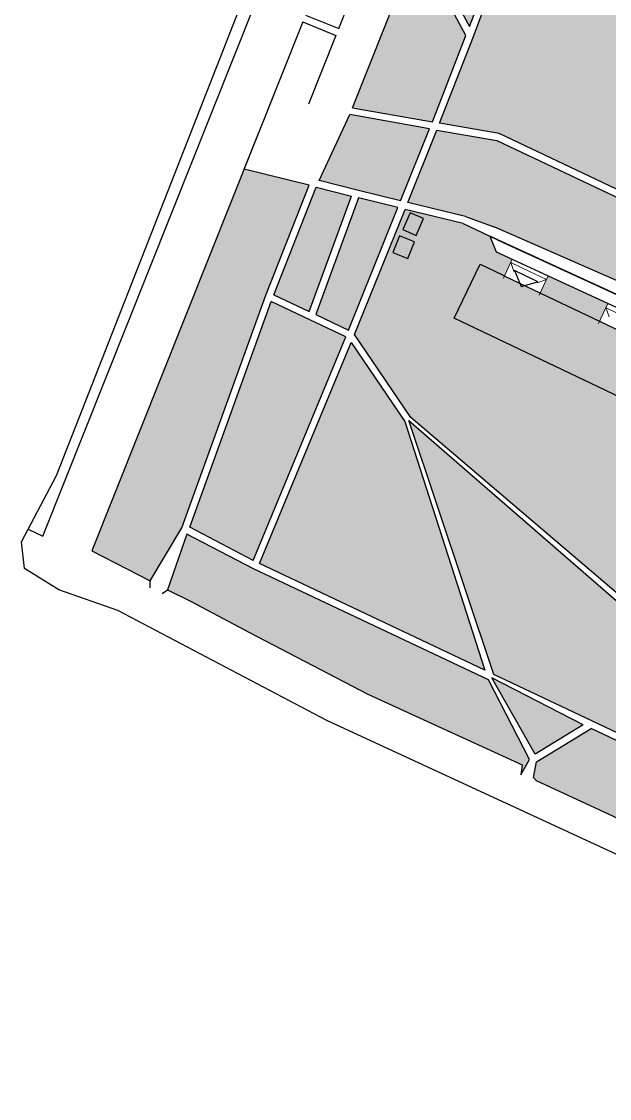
# Model space of a CAD drawing. Extents: x 1000 to 4000, y -4000 to -1000.
# Drawn here: x 1764.5 to 1885.4, y -2832.5 to -2611.1 of the extents above; entities that cross this region are included whole.
import ezdxf

# ---------------------------------------------------------------- set-up
doc = ezdxf.new("R2010")
doc.units = 0
doc.header["$MEASUREMENT"] = 0
for name, color, linetype in [('DOR_DOROZHKA', 40, 'CONTINUOUS'), ('DOR_LESTNICA', 6, 'CONTINUOUS'), ('DOR_PEREHOD', 9, 'CONTINUOUS'), ('GRANICA_UCHASTKA', 7, 'CONTINUOUS'), ('PROEZDY', 253, 'CONTINUOUS'), ('ULICY_PROEZZH_CHAST', 252, 'CONTINUOUS'), ('ZDANIYA', 250, 'CONTINUOUS'), ('ZDANIYA_OSM_DOP', 250, 'CONTINUOUS'), ('ZDANIYA_OSM_DOP_ZALIVKA', 252, 'CONTINUOUS'), ('ZDANIYA_ZALIVKA', 251, 'CONTINUOUS')]:
    doc.layers.add(name, color=color, linetype=linetype)
doc.layers.add('GREEN_AREAS', color=7, linetype='CONTINUOUS', true_color=0x91ce82)
doc.layers.add('подъезды', color=6, linetype='CONTINUOUS', lineweight=40)

msp = doc.modelspace()

# ---------------------------------------------------------------- hatches: boundary and pattern name
at = {"layer": 'GREEN_AREAS'}
h = msp.add_hatch(color=256, dxfattribs=at)
h.dxf.hatch_style = 1
h.paths.add_polyline_path([(1957.41, -2496.79), (1967.35, -2501.56), (1963.2, -2510.2), (1962.98, -2510.66), (1971.37, -2514.92), (1978.83, -2499.16), (1960.98, -2490.72), (1949.03, -2485.07), (1944.28, -2482.82), (1898.31, -2509.26), (1886.19, -2542.53), (1876.48, -2563.06), (1857.44, -2614.2), (1850.5, -2632.01), (1862.74, -2634.13), (1905.43, -2654.32), (1911.24, -2642.04), (1901.98, -2637.59), (1899.73, -2642.29), (1889.79, -2637.52)])
h = msp.add_hatch(color=256, dxfattribs=at)
h.dxf.hatch_style = 1
h.paths.add_polyline_path([(1875.65, -2562.95), (1852.15, -2579.53), (1850.98, -2582.41), (1846.56, -2593.56), (1856.61, -2612.12)])
h = msp.add_hatch(color=256, dxfattribs=at)
h.dxf.hatch_style = 1
h.paths.add_polyline_path([(1855.91, -2613.98), (1845.84, -2595.38), (1832.59, -2628.82), (1849, -2631.75)])
h = msp.add_hatch(color=256, dxfattribs=at)
h.dxf.hatch_style = 1
h.paths.add_polyline_path([(1848.43, -2633.17), (1831.99, -2630.24), (1825.68, -2643.78), (1833.53, -2645.74), (1842.47, -2647.95)])
h = msp.add_hatch(color=256, dxfattribs=at)
h.dxf.hatch_style = 1
h.paths.add_polyline_path([(1862.28, -2635.57), (1849.94, -2633.44), (1843.94, -2648.32), (1855.83, -2651.2), (1861.87, -2653.37), (1936.52, -2686.05), (1941.16, -2672.87), (1939.85, -2672.25), (1939.35, -2673.45), (1928.84, -2669.24), (1929.62, -2667.41), (1919.19, -2662.48), (1905.46, -2655.99)])
h = msp.add_hatch(color=256, dxfattribs=at)
h.dxf.hatch_style = 1
h.paths.add_polyline_path([(1814.74, -2667.37), (1823.64, -2644.74), (1810.27, -2641.44), (1778.92, -2719.91), (1790.91, -2726.12), (1797.46, -2715.17)])
h = msp.add_hatch(color=256, dxfattribs=at)
h.dxf.hatch_style = 1
h.paths.add_polyline_path([(1832.36, -2646.99), (1825.08, -2645.18), (1816.39, -2667.26), (1823.68, -2670.7)])
h = msp.add_hatch(color=256, dxfattribs=at)
h.dxf.hatch_style = 1
h.paths.add_polyline_path([(1841.9, -2649.36), (1833.82, -2647.35), (1825.04, -2671.35), (1831.76, -2674.53)])
h = msp.add_hatch(color=256, dxfattribs=at)
h.dxf.hatch_style = 1
h.paths.add_polyline_path([(1853.51, -2672.11), (1858.81, -2660.99), (1863.42, -2663.18), (1863.82, -2663.37), (1865.39, -2659.97), (1862.15, -2658.48), (1860.8, -2655.21), (1855.32, -2652.62), (1843.38, -2649.72), (1833, -2675.45), (1844.6, -2692.48), (1911.03, -2749.15), (1923.19, -2741.48), (1941.31, -2704.47), (1943.6, -2696.03), (1934.11, -2691.66), (1932.07, -2695.87), (1932.16, -2695.92), (1942.09, -2700.65), (1936.79, -2711.77)])
h.paths.add_polyline_path([(1843.93, -2659.82), (1840.86, -2658.59), (1842.23, -2655.17), (1845.3, -2656.4)], flags=16)
h.paths.add_polyline_path([(1845.67, -2655.06), (1842.92, -2653.89), (1844.41, -2650.41), (1847.15, -2651.57)], flags=16)
h = msp.add_hatch(color=256, dxfattribs=at)
h.dxf.hatch_style = 1
h.paths.add_polyline_path([(1872.85, -2663.41), (1871.17, -2666.88), (1871.27, -2666.92), (1883.41, -2672.7), (1885.13, -2669.07)], flags=17)
h = msp.add_hatch(color=256, dxfattribs=at)
h.dxf.hatch_style = 1
h.paths.add_polyline_path([(1831.19, -2675.92), (1823.78, -2672.41), (1815.86, -2668.66), (1799.09, -2715.09), (1812.11, -2721.89)])
h = msp.add_hatch(color=256, dxfattribs=at)
h.dxf.hatch_style = 1
h.paths.add_polyline_path([(1843.35, -2693.32), (1832.32, -2677.11), (1813.46, -2722.56), (1859.83, -2744.45)])
h = msp.add_hatch(color=256, dxfattribs=at)
h.dxf.hatch_style = 1
h.paths.add_polyline_path([(1844.15, -2693.15), (1861.68, -2745.33), (1881.96, -2754.92), (1909.95, -2768.16), (1910.21, -2750.42)])
h = msp.add_hatch(color=256, dxfattribs=at)
h.dxf.hatch_style = 1
h.paths.add_polyline_path([(1812.16, -2723.6), (1798.5, -2716.48), (1794.48, -2727.93), (1799.34, -2730.34), (1811.34, -2736.73), (1835.69, -2749.38), (1867.51, -2763.91), (1867.22, -2765.97), (1869.02, -2762.84), (1860.52, -2746.44)])
h = msp.add_hatch(color=256, dxfattribs=at)
h.dxf.hatch_style = 1
h.paths.add_polyline_path([(1861.24, -2746.03), (1870.13, -2761.73), (1880.06, -2755.68)], flags=17)
h = msp.add_hatch(color=256, dxfattribs=at)
h.dxf.hatch_style = 1
h.paths.add_polyline_path([(1910.36, -2770.02), (1881.69, -2756.45), (1870.45, -2763.29), (1869.84, -2766.54), (1870.39, -2767.16), (1886.21, -2774.46), (1918.16, -2789.53), (1924.28, -2776.6)])

# ---------------------------------------------------------------- linework, layer by layer
at = {"layer": 'DOR_DOROZHKA', "linetype": 'Continuous', "lineweight": 0}
for p, q in [((1863.61, -2663.84), (1865.39, -2659.97)), ((1865.13, -2660.61), (1865.8, -2662.49)), ((1865.13, -2660.61), (1868.97, -2662.46)), ((1868.97, -2662.46), (1872.49, -2664.16)), ((1872.85, -2663.41), (1870.95, -2667.33)), ((1872.49, -2664.16), (1870.6, -2664.82)), ((1883.2, -2673.16), (1885.13, -2669.07)), ((1884.73, -2669.92), (1885.4, -2671.81)), ((1884.73, -2669.92), (1885.18, -2670.14)), ((1885.18, -2670.14), (1888.49, -2671.74))]:
    msp.add_line(p, q, dxfattribs=at)
at = {"layer": 'DOR_DOROZHKA'}
for points in [[(1978.83, -2499.16), (1935.04, -2591.73), (1905.43, -2654.32), (1862.74, -2634.13), (1850.5, -2632.01), (1857.44, -2614.2), (1876.48, -2563.06), (1886.19, -2542.53), (1898.31, -2509.26), (1944.28, -2482.82)], [(1846.56, -2593.56), (1856.61, -2612.12), (1875.65, -2562.95), (1852.15, -2579.53)], [(1832.59, -2628.82), (1849, -2631.75), (1855.91, -2613.98), (1845.84, -2595.38)], [(1832.59, -2628.82), (1845.84, -2595.38)], [(1822.92, -2609.79), (1829.72, -2612.55)], [(1822.36, -2611.18), (1829.17, -2613.95)], [(1790.91, -2726.12), (1797.46, -2715.17), (1814.74, -2667.37), (1823.64, -2644.74), (1810.27, -2641.44), (1816.36, -2626.21)], [(1842.47, -2647.95), (1833.53, -2645.74), (1825.68, -2643.78), (1831.99, -2630.24)], [(1842.47, -2647.95), (1848.43, -2633.17), (1831.99, -2630.24)], [(1843.94, -2648.32), (1849.94, -2633.44), (1862.28, -2635.57), (1905.46, -2655.99), (1919.19, -2662.48), (1929.61, -2667.41), (1941.16, -2672.87), (1936.52, -2686.05)], [(1816.39, -2667.26), (1825.08, -2645.18), (1832.36, -2646.99)], [(1816.39, -2667.26), (1823.68, -2670.7), (1832.36, -2646.99)], [(1833.82, -2647.35), (1825.04, -2671.35), (1831.76, -2674.53), (1841.9, -2649.36)], [(1841.9, -2649.36), (1833.82, -2647.35)], [(1855.83, -2651.2), (1843.94, -2648.32)], [(1943.6, -2696.03), (1941.31, -2704.47), (1923.19, -2741.48), (1911.03, -2749.15), (1844.6, -2692.48), (1833, -2675.45), (1843.38, -2649.72)], [(1855.32, -2652.62), (1843.38, -2649.72)], [(1860.8, -2655.21), (1863.6, -2656.53), (1954.34, -2698.11)], [(1860.8, -2655.21), (1862.15, -2658.48), (1943.6, -2696.03)], [(1812.11, -2721.89), (1799.09, -2715.09), (1815.86, -2668.66)], [(1812.11, -2721.89), (1831.19, -2675.92), (1823.78, -2672.41), (1815.86, -2668.66)], [(1813.46, -2722.56), (1832.32, -2677.11), (1843.35, -2693.32), (1859.83, -2744.45)], [(1861.68, -2745.33), (1844.15, -2693.15), (1910.21, -2750.42), (1909.95, -2768.16)], [(1860.52, -2746.44), (1812.16, -2723.6), (1798.5, -2716.48), (1794.48, -2727.93)], [(1859.83, -2744.45), (1813.46, -2722.56)], [(1909.95, -2768.16), (1881.96, -2754.92), (1861.68, -2745.33)], [(1867.22, -2765.97), (1869.02, -2762.84), (1860.52, -2746.44)], [(1880.06, -2755.68), (1870.13, -2761.73), (1861.24, -2746.03)], [(1880.06, -2755.68), (1861.24, -2746.03)], [(1869.84, -2766.54), (1870.45, -2763.29), (1881.69, -2756.45)], [(1924.28, -2776.6), (1910.36, -2770.02), (1881.69, -2756.45)]]:
    msp.add_lwpolyline(points, dxfattribs=at)
at = {"layer": 'DOR_LESTNICA'}
for points in [[(1829.72, -2612.55), (1836.08, -2596.64)], [(1829.17, -2613.95), (1823.53, -2628.09)], [(1855.32, -2652.62), (1860.8, -2655.21)], [(1855.83, -2651.2), (1861.87, -2653.37)]]:
    msp.add_lwpolyline(points, dxfattribs=at)
at = {"layer": 'DOR_PEREHOD'}
for points in [[(1790.93, -2727.54), (1790.91, -2726.12)], [(1793.41, -2728.71), (1794.48, -2727.93)], [(1867.51, -2763.91), (1867.22, -2765.97)], [(1870.39, -2767.16), (1869.84, -2766.54)]]:
    msp.add_lwpolyline(points, dxfattribs=at)
at = {"layer": 'GRANICA_UCHASTKA'}
msp.add_lwpolyline([(2312.77, -2983.8), (1995.98, -2833.83), (1971.24, -2822.84), (1926.76, -2800.75), (1827.25, -2754.81), (1784.26, -2732.19), (1772.16, -2727.94), (1765.07, -2723.59), (1764.45, -2718.1), (1771.67, -2704.44), (1818.69, -2584.4), (1873.9, -2449.18), (1905.43, -2377.99)], dxfattribs=at)
at = {"layer": 'PROEZDY'}
for points in [[(1936.52, -2686.05), (1861.87, -2653.37)], [(1954.34, -2698.11), (1860.8, -2655.21)]]:
    msp.add_lwpolyline(points, dxfattribs=at)
at = {"layer": 'ULICY_PROEZZH_CHAST'}
for points in [[(1765.85, -2715.46), (1768.83, -2716.88), (1812.63, -2607.24)], [(1822.36, -2611.18), (1778.92, -2719.91), (1790.91, -2726.12)], [(1794.48, -2727.93), (1799.34, -2730.34), (1811.34, -2736.73), (1835.69, -2749.38), (1867.51, -2763.91)], [(1870.39, -2767.16), (1886.21, -2774.46), (1918.16, -2789.53)]]:
    msp.add_lwpolyline(points, dxfattribs=at)
at = {"layer": 'ZDANIYA'}
msp.add_lwpolyline([(1853.51, -2672.11), (1858.81, -2660.99), (1863.42, -2663.18), (1863.92, -2663.43), (1871.27, -2666.92), (1883.52, -2672.75), (1890.86, -2676.25), (1904.18, -2682.59), (1911.53, -2686.09), (1924.82, -2692.42), (1932.16, -2695.92), (1942.09, -2700.65), (1936.79, -2711.77)], close=True, dxfattribs=at)
at = {"layer": 'ZDANIYA_OSM_DOP'}
for points in [[(1842.92, -2653.89), (1845.67, -2655.06), (1847.15, -2651.57), (1844.41, -2650.41)], [(1840.86, -2658.59), (1843.93, -2659.82), (1845.3, -2656.4), (1842.23, -2655.17)]]:
    msp.add_lwpolyline(points, close=True, dxfattribs=at)
at = {"layer": 'ZDANIYA_OSM_DOP_ZALIVKA'}
for points in [[(1843.91, -2651.57), (1847.15, -2651.57), (1844.41, -2650.41)], [(1842.92, -2653.89), (1846.17, -2653.89), (1843.91, -2651.57), (1847.15, -2651.57)], [(1845.67, -2655.06), (1845.67, -2655.06), (1842.92, -2653.89), (1846.17, -2653.89)], [(1840.86, -2658.59), (1844.42, -2658.59), (1841.74, -2656.4), (1845.3, -2656.4)], [(1841.74, -2656.4), (1845.3, -2656.4), (1842.23, -2655.17)], [(1843.93, -2659.82), (1843.93, -2659.82), (1840.86, -2658.59), (1844.42, -2658.59)]]:
    msp.add_solid(points, dxfattribs=at)
at = {"layer": 'ZDANIYA_ZALIVKA'}
for points in [[(1857.76, -2663.18), (1863.42, -2663.18), (1858.81, -2660.99)], [(1855.98, -2666.92), (1871.27, -2666.92), (1857.64, -2663.43), (1863.92, -2663.43)], [(1857.64, -2663.43), (1863.92, -2663.43), (1857.76, -2663.18), (1863.42, -2663.18)], [(1853.51, -2672.11), (1882.17, -2672.11), (1855.98, -2666.92), (1871.27, -2666.92)], [(1854.85, -2672.75), (1883.52, -2672.75), (1853.51, -2672.11), (1882.17, -2672.11)], [(1862.2, -2676.25), (1890.86, -2676.25), (1854.85, -2672.75), (1883.52, -2672.75)], [(1875.52, -2682.59), (1904.18, -2682.59), (1862.2, -2676.25), (1890.86, -2676.25)], [(1882.86, -2686.09), (1911.53, -2686.09), (1875.52, -2682.59), (1904.18, -2682.59)], [(1896.16, -2692.42), (1924.82, -2692.42), (1882.86, -2686.09), (1911.53, -2686.09)]]:
    msp.add_solid(points, dxfattribs=at)
at = {"layer": 'подъезды', "lineweight": 30}
for p, q in [((1870.71, -2664.6), (1865.91, -2662.28)), ((1865.91, -2662.28), (1867.28, -2665.58)), ((1867.28, -2665.58), (1870.71, -2664.6))]:
    msp.add_line(p, q, dxfattribs=at)

doc.saveas('drawing.dxf')
